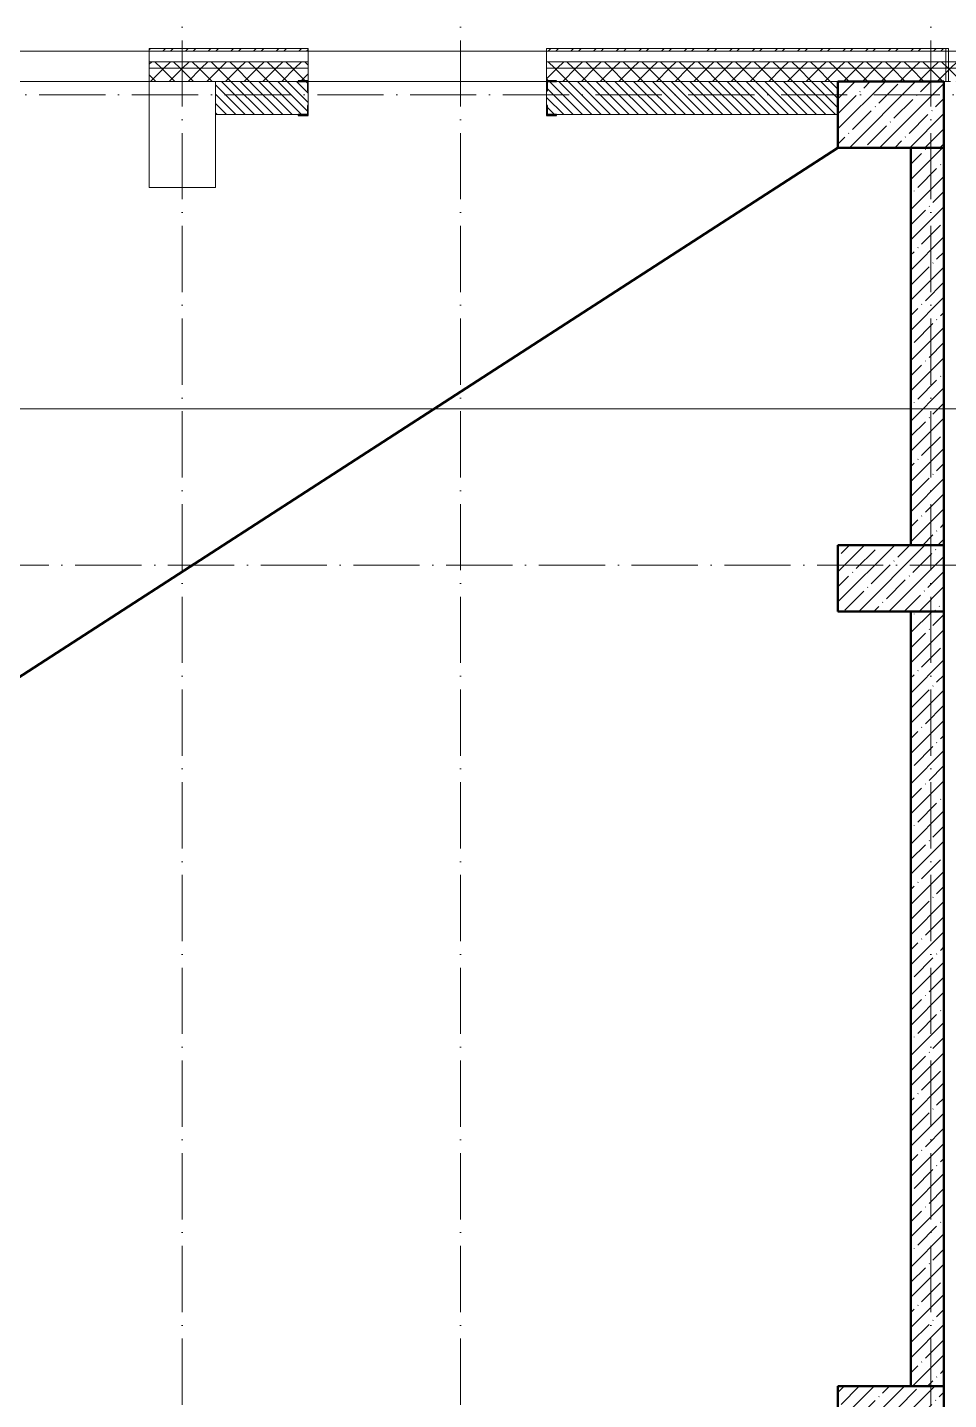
# Model space of a CAD drawing. Header units: millimetres. Extents: x -401725 to 250493, y 305116 to 802890.
# Drawn here: x 212466 to 219420, y 399273 to 409632 of the extents above; entities that cross this region are included whole.
import ezdxf

# ---------------------------------------------------------------- set-up
doc = ezdxf.new("R2010")
doc.units = ezdxf.units.MM
doc.linetypes.add('50_200_ШТРИХ_1Т_ш5_п1_п1_', pattern=[700, 500, -100, 0, -100])
for name, color, linetype, lineweight in [('A-DETL-____-OTLN-1', 7, 'Continuous', 50), ('A-GENM-____-MCUT', 7, 'Continuous', 25), ('A-GENM-____-OTLN-1', 7, 'Continuous', 25), ('A-WALL-____-MCUT', 7, 'Continuous', 13), ('A-WALL-____-MCUT-1', 7, 'Continuous', 9), ('A-WALL-____-MCUT-2', 7, 'Continuous', 50), ('A-WALL-____-OTLN', 7, 'Continuous', 9), ('A-WALL-____-PATT-1', 7, 'Continuous', 9), ('A-WALL-FNSH-MCUT-1', 7, 'Continuous', 9), ('S-COLS-____-MCUT', 7, 'Continuous', 50), ('S-COLS-____-OTLN', 7, 'Continuous', 9), ('S-GRID-____-OTLN-1', 7, '50_200_ШТРИХ_1Т_ш5_п1_п1_', 9)]:
    doc.layers.add(name, color=color, linetype=linetype, lineweight=lineweight)
doc.layers.add('G-____-____-SYMB-1', color=9, linetype='Continuous', lineweight=9, true_color=0x808080)
pattern_1 = [(45, (144685.44, 323542.24), (-70.71068, 70.71068), []), (135, (144685.44, 323542.24), (-70.71068, -70.71068), [])]
pattern_2 = [(45, (144685.44, 323542.24), (-114.04925, 114.04925), []), (45, (144799.49, 323542.24), (-114.04925, 114.04925), [201.612, -40.322, 3.353, -36.97])]

# ---------------------------------------------------------------- blocks, each defined once
blk = doc.blocks.new('BSC_Колонна _Прямоугольная - 500х800-V80-АР1_План отверстий 3 этажа в осях 1-64_Ю-ЯЯ')
at = {"layer": 'S-COLS-____-OTLN'}
for p, q in [((-250, 400), (250, 400)), ((-250, -150), (-250, 400)), ((250, 400), (250, -400))]:
    blk.add_line(p, q, dxfattribs=at)
blk = doc.blocks.new('BSC_Колонна _Прямоугольная - 500х800-V81-АР1_План отверстий 3 этажа в осях 1-64_Ю-ЯЯ')
at = {"layer": 'S-COLS-____-OTLN'}
h = blk.add_hatch(dxfattribs=at)
h.set_pattern_fill('FP_89', color=256, style=0, pattern_type=2)
h.set_pattern_definition([(315, (-85431.04, 74300), (114.04925, 114.04925), []), (315, (-85431.04, 74185.95), (114.04925, 114.04925), [201.613, -40.323, 3.353, -36.97])])
h.paths.add_polyline_path([(-250, 400), (-250, -400), (250, -400), (250, 400)], flags=0)
at = {"layer": 'S-COLS-____-MCUT'}
for p, q in [((250, 400), (-250, 400)), ((-250, 400), (-250, -400)), ((250, -400), (250, 400)), ((-250, -400), (250, -400))]:
    blk.add_line(p, q, dxfattribs=at)
blk = doc.blocks.new('BSC_Колонна _Прямоугольная - 500х800-V82-АР1_План отверстий 3 этажа в осях 1-64_Ю-ЯЯ')
at = {"layer": 'S-COLS-____-OTLN'}
h = blk.add_hatch(dxfattribs=at)
h.set_pattern_fill('FP_90', color=256, style=0, pattern_type=2)
h.set_pattern_definition([(315, (-81931.04, 74300), (114.04925, 114.04925), []), (315, (-81931.04, 74185.95), (114.04925, 114.04925), [201.613, -40.323, 3.353, -36.97])])
h.paths.add_polyline_path([(-250, 400), (-250, -400), (250, -400), (250, 400)], flags=0)
at = {"layer": 'S-COLS-____-MCUT'}
for p, q in [((250, 400), (-250, 400)), ((-250, 400), (-250, -400)), ((250, -400), (250, 400)), ((-250, -400), (250, -400))]:
    blk.add_line(p, q, dxfattribs=at)
blk = doc.blocks.new('BSC_Колонна _Прямоугольная - 500х800-V83-АР1_План отверстий 3 этажа в осях 1-64_Ю-ЯЯ')
at = {"layer": 'S-COLS-____-OTLN'}
h = blk.add_hatch(dxfattribs=at)
h.set_pattern_fill('FP_91', color=256, style=0, pattern_type=2)
h.set_pattern_definition([(315, (-75581.04, 74300), (114.04925, 114.04925), []), (315, (-75581.04, 74185.95), (114.04925, 114.04925), [201.613, -40.323, 3.353, -36.97])])
h.paths.add_polyline_path([(-250, 400), (-250, -400), (250, -400), (250, 400)], flags=0)
at = {"layer": 'S-COLS-____-MCUT'}
for p, q in [((250, 400), (-250, 400)), ((-250, 400), (-250, -400)), ((250, -400), (250, 400)), ((-250, -400), (250, -400))]:
    blk.add_line(p, q, dxfattribs=at)
blk = doc.blocks.new('Фахверк_СКБ_Уголок - 250_2160-27509414-АР1_План отверстий 3 этажа в осях 1-64_Ю-ЯЯ')
at = {"layer": 'A-GENM-____-MCUT'}
for p, q in [((200, 181), (125, 181)), ((125, 181), (125, 106)), ((125, 106), (131, 106)), ((131, 106), (131, 175)), ((131, 175), (200, 175)), ((200, 175), (200, 181)), ((131, -6), (125, -6)), ((125, -6), (125, -81)), ((125, -81), (200, -81)), ((131, -75), (131, -6)), ((200, -75), (131, -75)), ((200, -81), (200, -75))]:
    blk.add_line(p, q, dxfattribs=at)
blk = doc.blocks.new('Стены 2 - Стены 4-31194547-АР1_План отверстий 3 этажа в осях 1-64_Ю-ЯЯ')
at = {"layer": 'A-WALL-____-MCUT'}
for p, q in [((-1799, 41030), (-1799, 41010)), ((-1549, 41030), (-1799, 41030)), ((-1549, 41010), (-1549, 41030)), ((-1799, 41010), (-1549, 41010))]:
    blk.add_line(p, q, dxfattribs=at)

msp = doc.modelspace()

# ---------------------------------------------------------------- hatches: boundary and pattern name
at = {"layer": 'A-WALL-____-PATT-1'}
h = msp.add_hatch(dxfattribs=at)
h.set_pattern_fill('FP_6', color=256, style=0, pattern_type=2)
h.set_pattern_definition([(45, (144685.44, 323542.24), (-85.53659, 85.53659), []), (45, (144742.46, 323542.24), (-85.53659, 85.53659), [])])
h.paths.add_polyline_path([(219400.4376, 409453.2863), (219400.4376, 409473.2863), (216385.4376, 409473.2863), (216385.4376, 409453.2863), (218904.9117, 409453.2863)], flags=0)
h.paths.add_polyline_path([(213385.4376, 409453.2863), (214585.4376, 409453.2863), (214585.4376, 409473.2863), (213385.4376, 409473.2863)], flags=0)
h.paths.add_polyline_path([(208585.4376, 409453.2863), (208585.4376, 409473.2863), (207335.4376, 409473.2863), (207335.4376, 409453.2863), (208300.126, 409453.2863)], flags=0)
h.paths.add_polyline_path([(210385.4376, 409453.2863), (211585.4376, 409453.2863), (211585.4376, 409473.2863), (210385.4376, 409473.2863)], flags=0)
h.paths.add_polyline_path([(205535.4376, 409453.2863), (205535.4376, 409473.2863), (204335.4376, 409473.2863), (204335.4376, 409453.2863), (204765.1974, 409453.2863)], flags=0)
h.paths.add_polyline_path([(201335.4376, 409453.2863), (202535.4376, 409453.2863), (202535.4376, 409473.2863), (201335.4376, 409473.2863)], flags=0)
h.paths.add_polyline_path([(199535.4376, 409453.2863), (199535.4376, 409473.2863), (198335.4376, 409473.2863), (198335.4376, 409453.2863)], flags=0)
h.paths.add_polyline_path([(196535.4376, 409453.2863), (196535.4376, 409473.2863), (194850.4376, 409473.2863), (194850.4376, 409453.2863)], flags=0)
h = msp.add_hatch(dxfattribs=at)
h.set_pattern_fill('FP_4', color=256, style=0, pattern_type=2)
h.set_pattern_definition(pattern_1)
h.paths.add_polyline_path([(246165.4376, 409323.2863), (246165.4376, 409373.2863), (239185.4376, 409373.2863), (239185.4376, 409323.2863), (243649.4118, 409323.2863)], flags=0)
h.paths.add_polyline_path([(238185.4376, 409323.2863), (238185.4376, 409373.2863), (236435.4376, 409373.2863), (236435.4376, 409323.2863), (236579.5546, 409323.2863)], flags=0)
h.paths.add_polyline_path([(230510.4376, 409323.2863), (231635.4376, 409323.2863), (231635.4376, 409373.2863), (230510.4376, 409373.2863)], flags=0)
h.paths.add_polyline_path([(228710.4376, 409323.2863), (228710.4376, 409373.2863), (227585.4376, 409373.2863), (227585.4376, 409323.2863), (228625.9653, 409323.2863)], flags=0)
h.paths.add_polyline_path([(225091.0368, 409323.2863), (225785.4376, 409323.2863), (225785.4376, 409373.2863), (224735.4376, 409373.2863), (224735.4376, 409323.2863)], flags=0)
h.paths.add_polyline_path([(221735.4376, 409323.2863), (222935.4376, 409323.2863), (222935.4376, 409373.2863), (221735.4376, 409373.2863)], flags=0)
h.paths.add_polyline_path([(219935.4376, 409323.2863), (219935.4376, 409373.2863), (216385.4376, 409373.2863), (216385.4376, 409323.2863), (218904.9117, 409323.2863)], flags=0)
h.paths.add_polyline_path([(214585.4376, 409323.2863), (214585.4376, 409373.2863), (213385.4376, 409373.2863), (213385.4376, 409323.2863)], flags=0)
h.paths.add_polyline_path([(208585.4376, 409323.2863), (208585.4376, 409373.2863), (207335.4376, 409373.2863), (207335.4376, 409323.2863), (208300.126, 409323.2863)], flags=0)
h.paths.add_polyline_path([(210385.4376, 409323.2863), (211585.4376, 409323.2863), (211585.4376, 409373.2863), (210385.4376, 409373.2863)], flags=0)
h.paths.add_polyline_path([(202535.4376, 409323.2863), (202535.4376, 409373.2863), (201335.4376, 409373.2863), (201335.4376, 409323.2863)], flags=0)
h.paths.add_polyline_path([(205535.4376, 409323.2863), (205535.4376, 409373.2863), (204335.4376, 409373.2863), (204335.4376, 409323.2863), (204765.1974, 409323.2863)], flags=0)
h.paths.add_polyline_path([(199535.4376, 409323.2863), (199535.4376, 409373.2863), (198335.4376, 409373.2863), (198335.4376, 409323.2863)], flags=0)
h.paths.add_polyline_path([(196535.4376, 409323.2863), (196535.4376, 409373.2863), (194735.4376, 409373.2863), (194735.4376, 409323.2863)], flags=0)
h = msp.add_hatch(dxfattribs=at)
h.set_pattern_fill('FP_4', color=256, style=0, pattern_type=2)
h.set_pattern_definition(pattern_1)
h.paths.add_polyline_path([(246085.4376, 409223.2863), (246165.4376, 409223.2863), (246165.4376, 409323.2863), (239185.4376, 409323.2863), (239185.4376, 409223.2863), (246035.4376, 409223.2863)], flags=0)
h.paths.add_polyline_path([(238185.4376, 409223.2863), (238185.4376, 409323.2863), (236435.4376, 409323.2863), (236435.4376, 409229.2863), (236510.4376, 409229.2863), (236510.4376, 409223.2863), (237685.4376, 409223.2863)], flags=0)
h.paths.add_polyline_path([(228635.4376, 409223.2863), (228635.4376, 409229.2863), (228710.4376, 409229.2863), (228710.4376, 409323.2863), (227585.4376, 409323.2863), (227585.4376, 409223.2863), (228625.9653, 409223.2863)], flags=0)
h.paths.add_polyline_path([(231277.1618, 409223.2863), (231560.4376, 409223.2863), (231560.4376, 409229.2863), (231635.4376, 409229.2863), (231635.4376, 409323.2863), (230510.4376, 409323.2863), (230510.4376, 409229.2863), (230585.4376, 409229.2863), (230585.4376, 409223.2863)], flags=0)
h.paths.add_polyline_path([(225710.4376, 409223.2863), (225710.4376, 409229.2863), (225785.4376, 409229.2863), (225785.4376, 409323.2863), (224735.4376, 409323.2863), (224735.4376, 409229.2863), (224810.4376, 409229.2863), (224810.4376, 409223.2863), (225091.0368, 409223.2863)], flags=0)
h.paths.add_polyline_path([(222860.4376, 409223.2863), (222860.4376, 409229.2863), (222935.4376, 409229.2863), (222935.4376, 409323.2863), (221735.4376, 409323.2863), (221735.4376, 409229.2863), (221810.4376, 409229.2863), (221810.4376, 409223.2863), (222685.4376, 409223.2863)], flags=0)
h.paths.add_polyline_path([(219935.4376, 409223.2863), (219935.4376, 409323.2863), (216385.4376, 409323.2863), (216385.4376, 409229.2863), (216460.4376, 409229.2863), (216460.4376, 409223.2863), (219435.4376, 409223.2863)], flags=0)
h.paths.add_polyline_path([(213885.4376, 409223.2863), (214510.4376, 409223.2863), (214510.4376, 409229.2863), (214585.4376, 409229.2863), (214585.4376, 409323.2863), (213385.4376, 409323.2863), (213385.4376, 409223.2863)], flags=0)
h.paths.add_polyline_path([(207935.4376, 409223.2863), (208510.4376, 409223.2863), (208510.4376, 409229.2863), (208585.4376, 409229.2863), (208585.4376, 409323.2863), (207335.4376, 409323.2863), (207335.4376, 409229.2863), (207410.4376, 409229.2863), (207410.4376, 409223.2863), (207435.4376, 409223.2863)], flags=0)
h.paths.add_polyline_path([(210460.4376, 409223.2863), (211510.4376, 409223.2863), (211510.4376, 409229.2863), (211585.4376, 409229.2863), (211585.4376, 409323.2863), (210385.4376, 409323.2863), (210385.4376, 409229.2863), (210460.4376, 409229.2863)], flags=0)
h.paths.add_polyline_path([(204765.1974, 409223.2863), (205460.4376, 409223.2863), (205460.4376, 409229.2863), (205535.4376, 409229.2863), (205535.4376, 409323.2863), (204335.4376, 409323.2863), (204335.4376, 409229.2863), (204410.4376, 409229.2863), (204410.4376, 409223.2863)], flags=0)
h.paths.add_polyline_path([(202460.4376, 409223.2863), (202460.4376, 409229.2863), (202535.4376, 409229.2863), (202535.4376, 409323.2863), (201335.4376, 409323.2863), (201335.4376, 409229.2863), (201410.4376, 409229.2863), (201410.4376, 409223.2863), (201935.4376, 409223.2863)], flags=0)
h.paths.add_polyline_path([(198410.4376, 409223.2863), (199460.4376, 409223.2863), (199460.4376, 409229.2863), (199535.4376, 409229.2863), (199535.4376, 409323.2863), (198335.4376, 409323.2863), (198335.4376, 409229.2863), (198410.4376, 409229.2863)], flags=0)
h.paths.add_polyline_path([(196460.4376, 409223.2863), (196460.4376, 409229.2863), (196535.4376, 409229.2863), (196535.4376, 409323.2863), (194735.4376, 409323.2863), (194735.4376, 409223.2863), (195685.4376, 409223.2863)], flags=0)
h = msp.add_hatch(dxfattribs=at)
h.set_pattern_fill('FP_9', color=256, style=0, pattern_type=2)
h.set_pattern_definition([(135, (144685.44, 323542.244), (-35.35534, -35.35534), [])])
h.paths.add_polyline_path([(218585.4376, 408973.2863), (218585.4376, 409223.2863), (216391.4376, 409223.2863), (216391.4376, 409154.2863), (216385.4376, 409154.2863), (216385.4376, 409042.2863), (216391.4376, 409042.2863), (216391.4376, 408973.2863), (216460.4376, 408973.2863)], flags=0)
h.paths.add_polyline_path([(214510.4376, 408973.2863), (214579.4376, 408973.2863), (214579.4376, 409042.2863), (214585.4376, 409042.2863), (214585.4376, 409154.2863), (214579.4376, 409154.2863), (214579.4376, 409223.2863), (213885.4376, 409223.2863), (213885.4376, 408973.2863)], flags=0)
h = msp.add_hatch(dxfattribs=at)
h.set_pattern_fill('FP_12', color=256, style=0, pattern_type=2)
h.set_pattern_definition(pattern_2)
h.paths.add_polyline_path([(219385.4376, 405723.2863), (219385.4376, 408723.2863), (219135.4376, 408723.2863), (219135.4376, 405723.2863)], flags=0)
h = msp.add_hatch(dxfattribs=at)
h.set_pattern_fill('FP_12', color=256, style=0, pattern_type=2)
h.set_pattern_definition(pattern_2)
h.paths.add_polyline_path([(219135.4376, 399373.2863), (219385.4376, 399373.2863), (219385.4376, 405223.2863), (219135.4376, 405223.2863), (219135.4376, 400139.5184)], flags=0)

# ---------------------------------------------------------------- linework, layer by layer
at = {"layer": 'A-DETL-____-OTLN-1'}
msp.add_line((218585.4376, 408723.2863), (195685.4376, 393923.2863), dxfattribs=at)
at = {"layer": 'A-WALL-____-MCUT'}
for p, q in [((214585.4376, 409453.2863), (213385.4376, 409453.2863)), ((213385.4376, 409453.2863), (213385.4376, 409223.2863)), ((214585.4376, 409229.2863), (214585.4376, 409453.2863)), ((219935.4376, 409453.2863), (216385.4376, 409453.2863)), ((216385.4376, 409453.2863), (216385.4376, 409229.2863)), ((213385.4376, 409223.2863), (213885.4376, 409223.2863)), ((213885.4376, 409223.2863), (213885.4376, 408973.2863)), ((219385.4376, 409223.2863), (219435.4376, 409223.2863)), ((214585.4376, 409042.2863), (214585.4376, 409154.2863)), ((216385.4376, 409154.2863), (216385.4376, 409042.2863)), ((213885.4376, 408973.2863), (214510.4376, 408973.2863)), ((216460.4376, 408973.2863), (218585.4376, 408973.2863))]:
    msp.add_line(p, q, dxfattribs=at)
at = {"layer": 'A-WALL-____-MCUT-1'}
for p, q in [((214585.4376, 409373.2863), (213385.4376, 409373.2863)), ((219935.4376, 409373.2863), (216385.4376, 409373.2863)), ((214585.4376, 409323.2863), (213385.4376, 409323.2863)), ((219935.4376, 409323.2863), (216385.4376, 409323.2863)), ((213885.4376, 409223.2863), (214510.4376, 409223.2863)), ((214510.4376, 409223.2863), (213885.4376, 409223.2863)), ((216460.4376, 409223.2863), (218585.4376, 409223.2863)), ((218585.4376, 409223.2863), (216460.4376, 409223.2863))]:
    msp.add_line(p, q, dxfattribs=at)
at = {"layer": 'A-WALL-____-MCUT-2'}
for p, q in [((219135.4376, 408723.2863), (219135.4376, 405723.2863)), ((219385.4376, 405723.2863), (219385.4376, 408723.2863)), ((219135.4376, 405223.2863), (219135.4376, 399373.2863)), ((219385.4376, 399373.2863), (219385.4376, 405223.2863))]:
    msp.add_line(p, q, dxfattribs=at)
at = {"layer": 'A-WALL-____-OTLN'}
for p, q in [((211585.4376, 409453.2863), (213385.4376, 409453.2863)), ((214585.4376, 409453.2863), (216385.4376, 409453.2863)), ((213385.4376, 409223.2863), (211585.4376, 409223.2863)), ((216385.4376, 409223.2863), (214585.4376, 409223.2863))]:
    msp.add_line(p, q, dxfattribs=at)
at = {"layer": 'A-WALL-FNSH-MCUT-1'}
for p, q in [((214585.4376, 409473.2863), (213385.4376, 409473.2863)), ((213385.4376, 409473.2863), (213385.4376, 409453.2863)), ((214585.4376, 409453.2863), (214585.4376, 409473.2863)), ((219400.4376, 409473.2863), (216385.4376, 409473.2863)), ((216385.4376, 409473.2863), (216385.4376, 409453.2863)), ((219400.4376, 409453.2863), (219400.4376, 409473.2863)), ((213385.4376, 409453.2863), (214585.4376, 409453.2863)), ((216385.4376, 409453.2863), (219400.4376, 409453.2863))]:
    msp.add_line(p, q, dxfattribs=at)
at = {"layer": 'G-____-____-SYMB-1'}
msp.add_line((139958.3354, 406751.2969), (249153.4234, 406751.2969), dxfattribs=at)
at = {"layer": 'S-GRID-____-OTLN-1'}
for p, q in [((213635.4376, 414435.0957), (213635.4376, 376433.8321)), ((215735.4376, 414435.0957), (215735.4376, 363523.2863)), ((219285.4376, 414435.0957), (219285.4376, 363813.4695)), ((248759.8442, 409123.2863), (140016.6674, 409123.2863)), ((140016.6674, 405573.2863), (248759.8442, 405573.2863))]:
    msp.add_line(p, q, dxfattribs=at)

# ---------------------------------------------------------------- block references
at = {"layer": 'A-GENM-____-OTLN-1', "rotation": 180}
msp.add_blockref('Фахверк_СКБ_Уголок - 250_2160-27509414-АР1_План отверстий 3 этажа в осях 1-64_Ю-ЯЯ', (214710.4376, 409148.2863), dxfattribs=at)
at = {"layer": 'A-GENM-____-OTLN-1'}
msp.add_blockref('Фахверк_СКБ_Уголок - 250_2160-27509414-АР1_План отверстий 3 этажа в осях 1-64_Ю-ЯЯ', (216260.4376, 409048.2863), dxfattribs=at)
at = {"layer": 'A-WALL-____-OTLN', "rotation": 89.9999999999999}
msp.add_blockref('Стены 2 - Стены 4-31194547-АР1_План отверстий 3 этажа в осях 1-64_Ю-ЯЯ', (260430.6796, 411021.7981), dxfattribs=at)
at = {"layer": 'S-COLS-____-OTLN'}
for name, p, rotation in [('BSC_Колонна _Прямоугольная - 500х800-V80-АР1_План отверстий 3 этажа в осях 1-64_Ю-ЯЯ', (213635.4376, 408823.2863), 180), ('BSC_Колонна _Прямоугольная - 500х800-V81-АР1_План отверстий 3 этажа в осях 1-64_Ю-ЯЯ', (218985.4376, 408973.2863), 89.9999999999999), ('BSC_Колонна _Прямоугольная - 500х800-V82-АР1_План отверстий 3 этажа в осях 1-64_Ю-ЯЯ', (218985.4376, 405473.2863), 89.9999999999999), ('BSC_Колонна _Прямоугольная - 500х800-V83-АР1_План отверстий 3 этажа в осях 1-64_Ю-ЯЯ', (218985.4376, 399123.2863), 89.9999999999999)]:
    msp.add_blockref(name, p, dxfattribs=dict(at, rotation=rotation))

doc.saveas('drawing.dxf')
